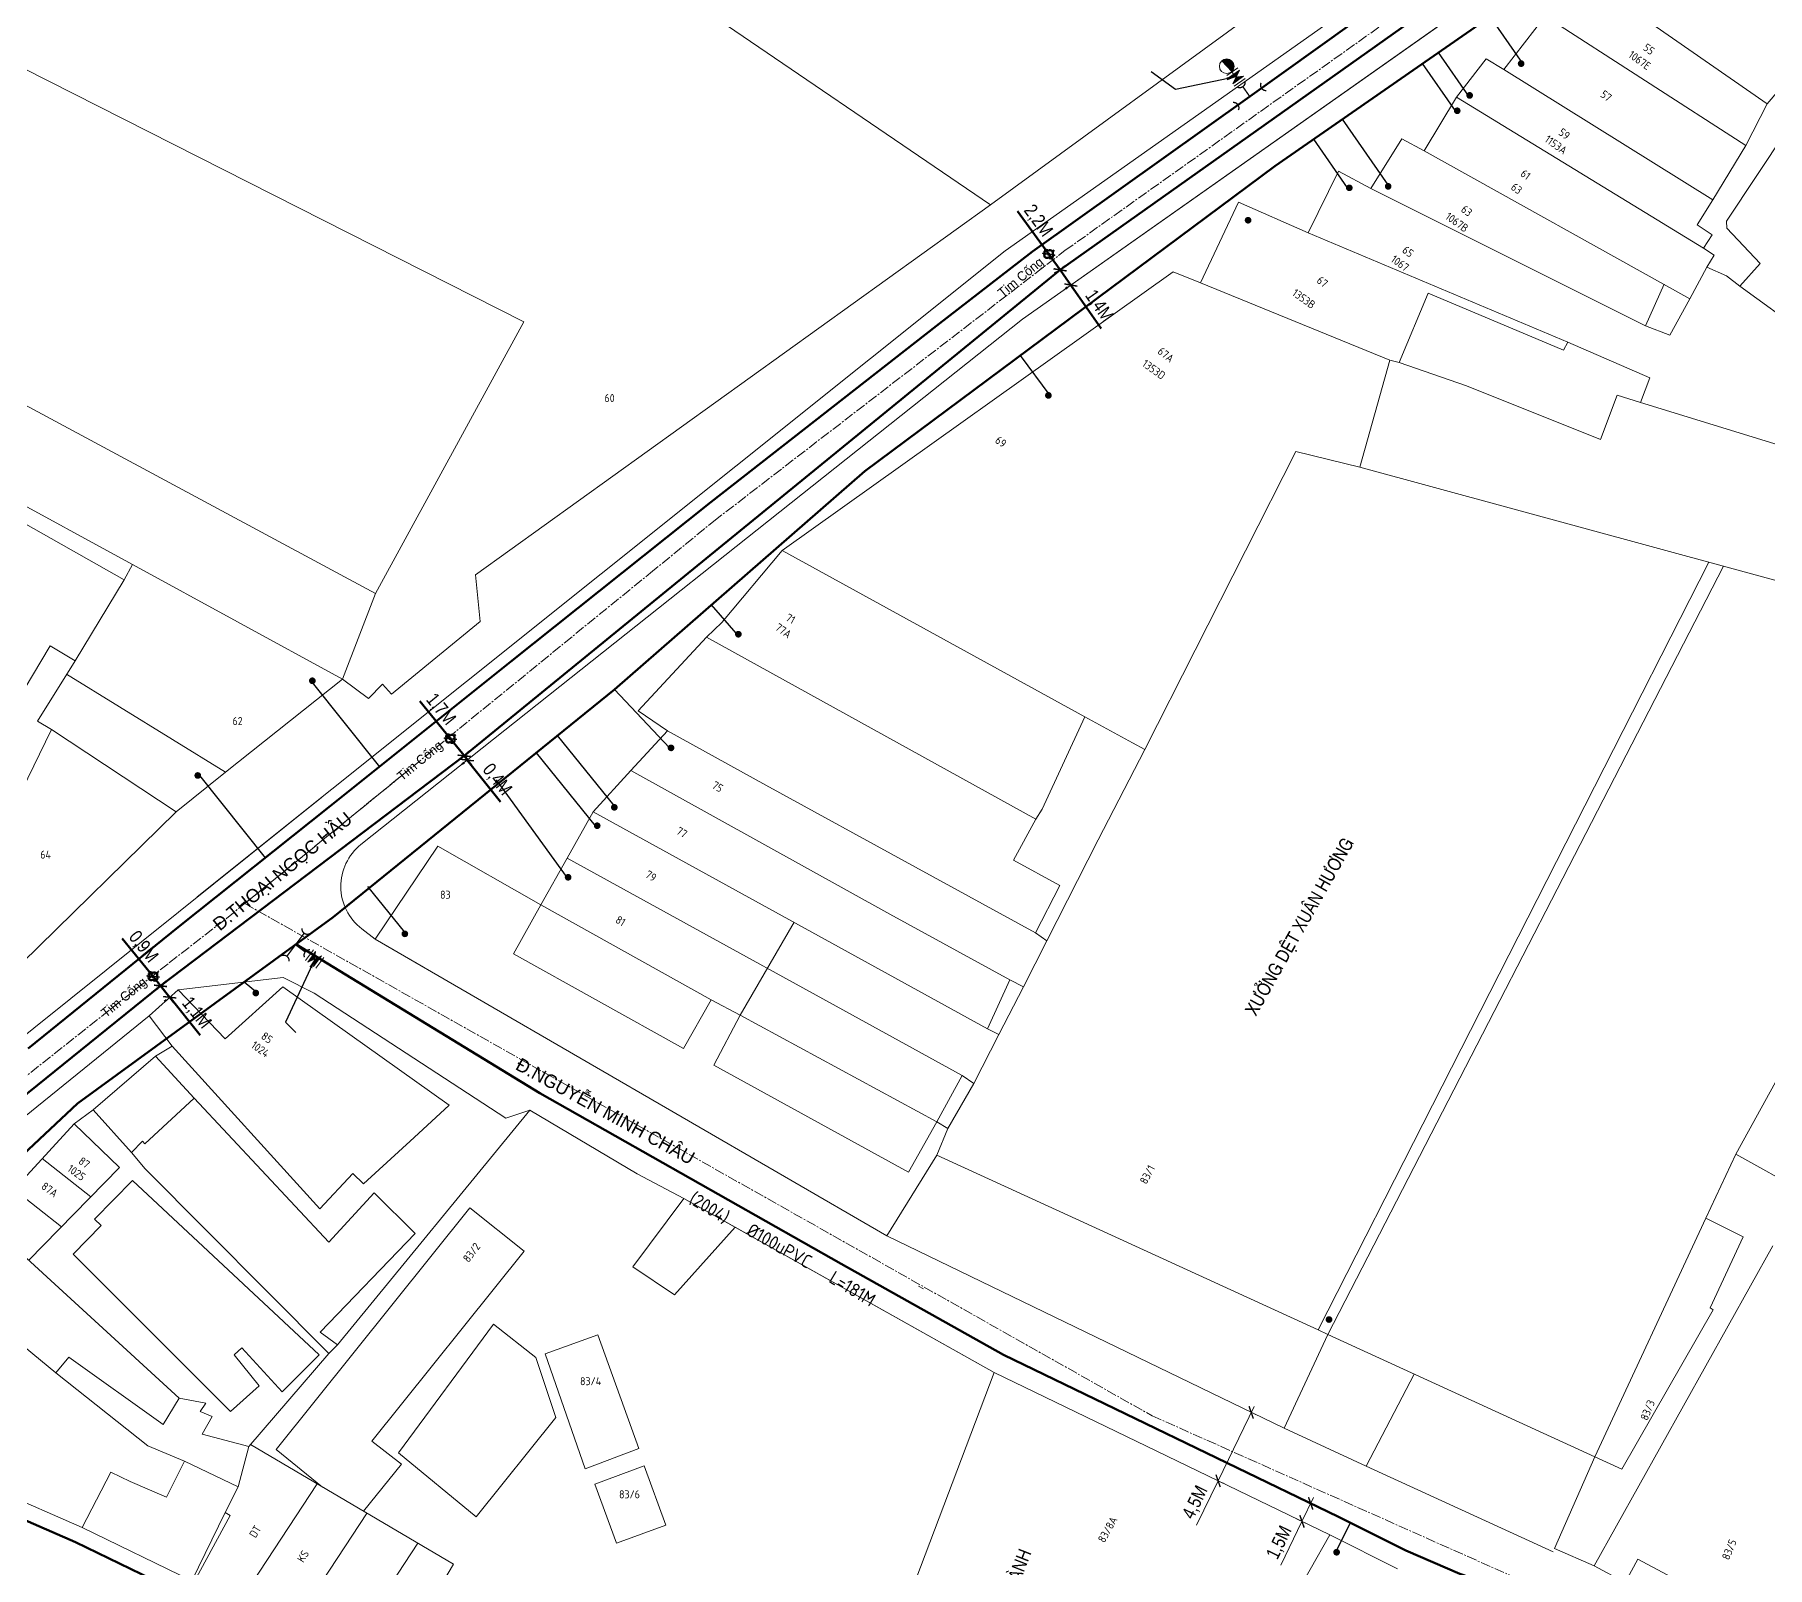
# Model space of a CAD drawing. Header units: inches. Extents: x 595615 to 1194060, y 1190840 to 2385448.
# Drawn here: x 596772.9 to 596902.8, y 1192486 to 1192600.9 of the extents above; entities that cross this region are included whole.
import ezdxf
from ezdxf.enums import TextEntityAlignment as Align

# ---------------------------------------------------------------- set-up
doc = ezdxf.new("R2010")
doc.units = ezdxf.units.IN
doc.header["$MEASUREMENT"] = 0
doc.linetypes.add('CENTER2', pattern=[1.125, 0.75, -0.125, 0.125, -0.125])
doc.layers.get('Defpoints').update_dxf_attribs({"color": 1})
for name, color, linetype, lineweight in [('Chitiet', 4, 'Continuous', 9), ('DN 100 uPVC', 4, 'Continuous', 50), ('DN 200 uPVC', 4, 'Continuous', 50), ('DN 25 PE', 40, 'Continuous', 30), ('DN 300 DI', 4, 'Continuous', 50), ('DUONG CACH LE', 112, 'Continuous', 5), ('NAM-CDAI', 220, 'Continuous', 25), ('Nen tim duong', 9, 'CENTER2', 0), ('Nen_HTHANH-TP', 9, 'Continuous', 0), ('Nen_SN-HTHANH-TP_new', 7, 'Continuous', 0), ('Nen_SN_HTHANH_old', 9, 'Continuous', 0), ('ONG CAP 3 (DADT)', 221, 'Continuous', 50), ('TEXT PIPE', 3, 'Continuous', 25), ('Text_DiaDanh', 9, 'Continuous', 0), ('Text_GiaoThong', 142, 'Continuous', 0), ('TLK 15', 220, 'Continuous', 20), ('Trucuuhoa', 1, 'Continuous', 15), ('VAN', 7, 'Continuous', 20)]:
    doc.layers.add(name, color=color, linetype=linetype, lineweight=lineweight)
doc.layers.add('ki hieu van', color=170, linetype='Continuous')
doc.styles.add('Dia Danh', font='VHELVCN_0.TTF', dxfattribs={"height": 1})
doc.styles.add('Giao Thong', font='VAPTIMN_0.TTF', dxfattribs={"height": 1})
doc.styles.add('Sonha_QTB', font='isocp.shx', dxfattribs={"height": 0.6, "bigfont": 'bigfont.shx'})
doc.styles.add('text', font='isocp2.shx')
doc.styles.add('VNI-HC', font='VHELVCN_0.TTF')
doc.dimstyles.new('DUONG KICH THUOC', dxfattribs={"dimtxt": 1, "dimasz": 0.7, "dimexe": 0.5, "dimexo": 0.3, "dimgap": 0.2, "dimtad": 1, "dimzin": 0, "dimdsep": 46, "dimtxsty": 'VNI-HC', "dimblk": 'ARCHTICK', "dimcen": 0.09, "dimdle": 0.5, "dimclrd": 256, "dimclre": 256, "dimclrt": 256, "dimadec": 0, "dimazin": 0, "dimtfac": 1, "dimtofl": 0, "dimtmove": 0, "dimatfit": 3, "dimfxl": 1, "dimtolj": 1, "dimtzin": 0, "dimlwd": -1, "dimlwe": -1, "dimarcsym": 0})

# ---------------------------------------------------------------- blocks, each defined once
blk = doc.blocks.new('VAN')
at = {"layer": 'VAN'}
h = blk.add_hatch(color=256, dxfattribs=at)
h.paths.add_polyline_path([(0.21, -0.5), (0.49, 0), (0.21, 0.5)])
h.paths.add_polyline_path([(0.77, 0.5), (0.49, 0), (0.77, -0.5)])
at = {"layer": 'VAN', "ltscale": 100}
for p, q in [((0, 0.5), (0, -0.5)), ((0.77, -0.5), (0.21, 0.5)), ((0.21, -0.5), (0.77, 0.5)), ((0.21, 0.5), (0.21, -0.5)), ((0.77, 0.5), (0.77, -0.5)), ((0.98, 0.5), (0.98, -0.5))]:
    blk.add_line(p, q, dxfattribs=at)
blk = doc.blocks.new('TE+VAN')
at = {"layer": 'Chitiet', "ltscale": 100, "const_width": 0.1}
for points in [[(-0.35, 1.28, 0.571257), (0.35, 1.28)], [(1.1, 0.35, 0.571257), (1.1, -0.35)], [(0.35, -1.28, 0.571257), (-0.35, -1.28)]]:
    blk.add_lwpolyline(points, format="xyb", dxfattribs=at)
for points in [[(0, -1.08), (0, 1.08)], [(0.9, 0), (0, 0)]]:
    blk.add_lwpolyline(points, dxfattribs=at)
at = {"layer": 'VAN'}
blk.add_blockref('VAN', (1.3, 0), dxfattribs=at)
blk = doc.blocks.new('_ArchTick')
at = {"color": 0, "linetype": 'ByBlock', "const_width": 0.15}
blk.add_lwpolyline([(-0.5, -0.5), (0.5, 0.5)], dxfattribs=at)
blk = doc.blocks.new('*D41')
at = {"layer": 'Defpoints', "color": 0}
for p in [(596864.07, 1192497.57), (596861.59, 1192492.44), (596861.59, 1192492.44)]:
    blk.add_point(p, dxfattribs=at)
at = {"layer": 'DUONG CACH LE'}
for p, q in [((596864.29, 1192498.02), (596861.59, 1192492.44)), ((596864.34, 1192497.44), (596864.52, 1192497.36)), ((596861.59, 1192492.44), (596859.98, 1192489.12)), ((596861.86, 1192492.31), (596862.04, 1192492.23))]:
    blk.add_line(p, q, dxfattribs=at)
at = {"layer": 'DUONG CACH LE', "xscale": 0.7, "yscale": 0.7, "zscale": 0.7}
for p, rotation in [((596864.07, 1192497.57), 64.1781954349359), ((596861.59, 1192492.44), 244.1781954349359)]:
    blk.add_blockref('_ArchTick', p, dxfattribs=dict(at, rotation=rotation))
at = {"layer": 'DUONG CACH LE', "insert": (596859.91, 1192490.81), "char_height": 1, "attachment_point": 5, "rotation": 64.1782, "style": 'VNI-HC'}
blk.add_mtext('\\A1;4,5M', dxfattribs=at)
blk = doc.blocks.new('*D42')
at = {"layer": 'Defpoints', "color": 0}
for p in [(596869.06, 1192490.49), (596867.88, 1192489.4), (596868.41, 1192489.14)]:
    blk.add_point(p, dxfattribs=at)
at = {"layer": 'DUONG CACH LE'}
for p, q in [((596868.75, 1192491.2), (596867.88, 1192489.4)), ((596868.79, 1192490.63), (596868.08, 1192490.97)), ((596867.88, 1192489.4), (596866.3, 1192486.13)), ((596868.14, 1192489.27), (596867.43, 1192489.62))]:
    blk.add_line(p, q, dxfattribs=at)
at = {"layer": 'DUONG CACH LE', "xscale": 0.7, "yscale": 0.7, "zscale": 0.7}
for p, rotation in [((596868.53, 1192490.75), 64.17819542575484), ((596867.88, 1192489.4), 244.1781954257548)]:
    blk.add_blockref('_ArchTick', p, dxfattribs=dict(at, rotation=rotation))
at = {"layer": 'DUONG CACH LE', "insert": (596866.22, 1192487.8), "char_height": 1, "attachment_point": 5, "rotation": 64.1782, "style": 'VNI-HC'}
blk.add_mtext('\\A1;1,5M', dxfattribs=at)
blk = doc.blocks.new('TLK 15')
at = {"layer": 'TLK 15', "linetype": 'Continuous', "const_width": 0.25}
blk.add_lwpolyline([(-0.125, 0, 1), (0.125, 0, 1)], format="xyb", close=True, dxfattribs=at)
blk = doc.blocks.new('Trucuuhoa100')
at = {"layer": 'Trucuuhoa', "linetype": 'Continuous'}
blk.add_hatch(color=256, dxfattribs=at).paths.add_polyline_path([(0.55, 0, 0.414373), (0, 0.55, 0.414055), (-0.55, 0)])
blk.add_line((-0.55, 0), (0.55, 0), dxfattribs=at)
at = {"layer": 'Trucuuhoa', "linetype": 'Continuous', "flags": 128}
blk.add_lwpolyline([(0.55, -0.02), (0.89, -0.02)], dxfattribs=at)
at = {"layer": 'Trucuuhoa', "linetype": 'Continuous'}
blk.add_circle((0, 0), 0.551, dxfattribs=at)
blk = doc.blocks.new('*D99')
at = {"layer": 'Defpoints', "color": 0}
for p in [(596782.3, 1192529.54), (596782.3, 1192529.54), (596782.99, 1192528.69)]:
    blk.add_point(p, dxfattribs=at)
at = {"layer": 'DN 200 uPVC'}
for p, q in [((596782.07, 1192529.36), (596781.91, 1192529.23)), ((596782.3, 1192529.54), (596783.3, 1192528.3)), ((596782.76, 1192528.5), (596782.6, 1192528.37)), ((596782.99, 1192528.69), (596785.27, 1192525.86))]:
    blk.add_line(p, q, dxfattribs=at)
at = {"layer": 'DN 200 uPVC', "xscale": 0.7, "yscale": 0.7, "zscale": 0.7}
for p, rotation in [((596782.3, 1192529.54), 128.8201288790814), ((596782.99, 1192528.69), 308.8201288790814)]:
    blk.add_blockref('_ArchTick', p, dxfattribs=dict(at, rotation=rotation))
at = {"layer": 'DN 200 uPVC', "insert": (596784.97, 1192527.5), "char_height": 1, "attachment_point": 5, "rotation": 308.8201, "style": 'VNI-HC'}
blk.add_mtext('\\A1;1,1M', dxfattribs=at)
blk = doc.blocks.new('*D100')
at = {"layer": 'Defpoints', "color": 0}
for p in [(596805.06, 1192546.79), (596805.06, 1192546.79), (596805.31, 1192546.47)]:
    blk.add_point(p, dxfattribs=at)
at = {"layer": 'DN 200 uPVC'}
for p, q in [((596804.82, 1192546.6), (596804.66, 1192546.48)), ((596805.07, 1192546.29), (596804.91, 1192546.16)), ((596805.06, 1192546.79), (596805.62, 1192546.08)), ((596805.3, 1192546.47), (596807.79, 1192543.33))]:
    blk.add_line(p, q, dxfattribs=at)
at = {"layer": 'DN 200 uPVC', "xscale": 0.7, "yscale": 0.7, "zscale": 0.7}
for p, rotation in [((596805.06, 1192546.79), 128.3378065660904), ((596805.3, 1192546.47), 308.3378065660904)]:
    blk.add_blockref('_ArchTick', p, dxfattribs=dict(at, rotation=rotation))
at = {"layer": 'DN 200 uPVC', "insert": (596807.5, 1192544.99), "char_height": 1, "attachment_point": 5, "rotation": 308.3378, "style": 'VNI-HC'}
blk.add_mtext('\\A1;0,4M', dxfattribs=at)
blk = doc.blocks.new('*D101')
at = {"layer": 'Defpoints', "color": 0}
for p in [(596849.74, 1192583.22), (596849.74, 1192583.22), (596850.55, 1192582.08)]:
    blk.add_point(p, dxfattribs=at)
at = {"layer": 'DN 200 uPVC'}
for p, q in [((596849.5, 1192583.05), (596849.33, 1192582.94)), ((596849.74, 1192583.22), (596850.83, 1192581.67)), ((596850.3, 1192581.91), (596850.14, 1192581.79)), ((596850.55, 1192582.08), (596852.83, 1192578.83))]:
    blk.add_line(p, q, dxfattribs=at)
at = {"layer": 'DN 200 uPVC', "xscale": 0.7, "yscale": 0.7, "zscale": 0.7}
for p, rotation in [((596849.74, 1192583.22), 125.057608487512), ((596850.55, 1192582.08), 305.057608487512)]:
    blk.add_blockref('_ArchTick', p, dxfattribs=dict(at, rotation=rotation))
at = {"layer": 'DN 200 uPVC', "insert": (596852.64, 1192580.49), "char_height": 1, "attachment_point": 5, "rotation": 305.0576, "style": 'VNI-HC'}
blk.add_mtext('\\A1;1,4M', dxfattribs=at)
blk = doc.blocks.new('*D111')
at = {"layer": 'Defpoints', "color": 0}
for p in [(596781.74, 1192530.25), (596781.74, 1192530.25), (596782.3, 1192529.55)]:
    blk.add_point(p, dxfattribs=at)
at = {"layer": 'DN 200 uPVC'}
for p, q in [((596781.74, 1192530.25), (596779.43, 1192533.1)), ((596782.62, 1192529.16), (596781.74, 1192530.25)), ((596781.97, 1192530.43), (596782.13, 1192530.56)), ((596782.53, 1192529.73), (596782.69, 1192529.86))]:
    blk.add_line(p, q, dxfattribs=at)
at = {"layer": 'DN 200 uPVC', "xscale": 0.7, "yscale": 0.7, "zscale": 0.7}
for p, rotation in [((596781.74, 1192530.25), 128.906711160184), ((596782.3, 1192529.55), 308.906711160184)]:
    blk.add_blockref('_ArchTick', p, dxfattribs=dict(at, rotation=rotation))
at = {"layer": 'DN 200 uPVC', "insert": (596780.98, 1192532.45), "char_height": 1, "attachment_point": 5, "rotation": 308.9067, "style": 'VNI-HC'}
blk.add_mtext('\\A1;0,9M', dxfattribs=at)
blk = doc.blocks.new('*D112')
at = {"layer": 'Defpoints', "color": 0}
for p in [(596804.03, 1192548.07), (596804.03, 1192548.07), (596805.07, 1192546.79)]:
    blk.add_point(p, dxfattribs=at)
at = {"layer": 'DN 200 uPVC'}
for p, q in [((596804.03, 1192548.07), (596801.73, 1192550.88)), ((596805.38, 1192546.41), (596804.03, 1192548.07)), ((596804.26, 1192548.26), (596804.42, 1192548.38)), ((596805.3, 1192546.98), (596805.45, 1192547.11))]:
    blk.add_line(p, q, dxfattribs=at)
at = {"layer": 'DN 200 uPVC', "xscale": 0.7, "yscale": 0.7, "zscale": 0.7}
for p, rotation in [((596804.03, 1192548.07), 129.1962219919056), ((596805.07, 1192546.79), 309.1962219919056)]:
    blk.add_blockref('_ArchTick', p, dxfattribs=dict(at, rotation=rotation))
at = {"layer": 'DN 200 uPVC', "insert": (596803.28, 1192550.25), "char_height": 1, "attachment_point": 5, "rotation": 309.1962, "style": 'VNI-HC'}
blk.add_mtext('\\A1;1,7M', dxfattribs=at)
blk = doc.blocks.new('*D113')
at = {"layer": 'Defpoints', "color": 0}
for p in [(596848.89, 1192584.39), (596849.74, 1192583.22), (596849.74, 1192583.22)]:
    blk.add_point(p, dxfattribs=at)
at = {"layer": 'DN 200 uPVC'}
for p, q in [((596848.89, 1192584.39), (596846.54, 1192587.62)), ((596849.74, 1192583.22), (596848.6, 1192584.79)), ((596849.14, 1192584.57), (596849.3, 1192584.69)), ((596849.98, 1192583.4), (596850.15, 1192583.52))]:
    blk.add_line(p, q, dxfattribs=at)
at = {"layer": 'DN 200 uPVC', "xscale": 0.7, "yscale": 0.7, "zscale": 0.7}
for p, rotation in [((596848.89, 1192584.39), 126.0888545623592), ((596849.74, 1192583.22), 306.0888545623592)]:
    blk.add_blockref('_ArchTick', p, dxfattribs=dict(at, rotation=rotation))
at = {"layer": 'DN 200 uPVC', "insert": (596848.06, 1192586.88), "char_height": 1, "attachment_point": 5, "rotation": 306.0889, "style": 'VNI-HC'}
blk.add_mtext('\\A1;2,2M', dxfattribs=at)

msp = doc.modelspace()

# ---------------------------------------------------------------- linework, layer by layer
at = {"layer": 'DN 100 uPVC'}
for points in [[(596792.453, 1192532.661), (596810.742, 1192521.511), (596833.338, 1192508.713), (596845.502, 1192501.896), (596870.621, 1192489.741), (596875.663, 1192487.21), (596879.724, 1192485.462), (596885.599, 1192483.423), (596889.609, 1192482.002), (596897.21, 1192478.503), (596932.364, 1192462.395), (596958.105, 1192452.151)], [(596753.456, 1192499.543), (596757.798, 1192495.747), (596775.926, 1192487.84), (596784.174, 1192483.85), (596799.687, 1192474.628), (596807.613, 1192477.128), (596832.933, 1192463.066)]]:
    msp.add_lwpolyline(points, dxfattribs=at)
at = {"layer": 'DN 200 uPVC'}
for points in [[(596848.623, 1192584.447, 0.9760223), (596848.876, 1192584.157, 1.0253003), (596849.181, 1192584.383, 0.5205671), (596849.181, 1192584.383, 0.3667309), (596849.181, 1192584.383, 0.8373702), (596848.868, 1192584.647, 1.1128473)], [(596803.758, 1192548.125, 0.9760223), (596804.011, 1192547.835, 1.0253003), (596804.316, 1192548.061, 0.5205671), (596804.316, 1192548.061, 0.3667309), (596804.316, 1192548.061, 0.8373702), (596804.003, 1192548.325, 1.1128473)], [(596781.466, 1192530.302, 0.9760223), (596781.719, 1192530.011, 1.0253003), (596782.024, 1192530.238, 0.5205671), (596782.024, 1192530.238, 0.3667309), (596782.024, 1192530.238, 0.8373702), (596781.711, 1192530.501, 1.1128473)]]:
    msp.add_lwpolyline(points, format="xyb", close=True, dxfattribs=at)
at = {"layer": 'DN 25 PE'}
for p, q in [((596884.434, 1192598.678), (596881.98, 1192602.207)), ((596880.45, 1192596.173), (596878.12, 1192599.524)), ((596879.391, 1192595.145), (596876.925, 1192598.692)), ((596874.34, 1192589.603), (596870.922, 1192594.518)), ((596871.302, 1192589.368), (596868.764, 1192593.018)), ((596848.992, 1192573.808), (596846.766, 1192576.801)), ((596825.625, 1192555.78), (596823.603, 1192558.099)), ((596793.56, 1192552.418), (596798.718, 1192545.972)), ((596820.45, 1192547.386), (596816.337, 1192551.762)), ((596816.323, 1192543.054), (596812.07, 1192548.31)), ((596814.914, 1192541.548), (596810.482, 1192547.026)), ((596785.221, 1192545.316), (596790.142, 1192539.132)), ((596812.86, 1192537.561), (596807.495, 1192544.987)), ((596800.618, 1192533.57), (596797.839, 1192537.004)), ((596789.57, 1192529.009), (596788.563, 1192529.824)), ((596870.474, 1192487.212), (596871.517, 1192489.291))]:
    msp.add_line(p, q, dxfattribs=at)
at = {"layer": 'DN 300 DI'}
msp.add_lwpolyline([(596769.022, 1192518.844), (596782.3, 1192529.544), (596805.057, 1192546.785), (596805.057, 1192546.785), (596805.057, 1192546.785), (596849.742, 1192583.225), (596849.742, 1192583.225), (596849.742, 1192583.225), (596849.742, 1192583.225), (596849.742, 1192583.225), (596902.867, 1192620.869), (596902.867, 1192620.869), (596902.867, 1192620.869), (596902.867, 1192620.869), (596902.867, 1192620.869), (596933.73, 1192643.01), (596933.73, 1192643.01), (596933.73, 1192643.01), (596950.519, 1192654.589), (596950.519, 1192654.589), (597012.519, 1192699.85)], dxfattribs=at)
at = {"layer": 'Nen tim duong'}
for p, q in [((596850.11, 1192584.67), (596889.507, 1192612.691)), ((596823.796, 1192564.388), (596850.11, 1192584.67)), ((596819.029, 1192560.503), (596823.796, 1192564.388)), ((596787.28, 1192534.629), (596819.029, 1192560.503)), ((596788.619, 1192535.72), (596800.591, 1192545.47)), ((596782.963, 1192531.285), (596787.28, 1192534.629)), ((596782.963, 1192531.285), (596787.28, 1192534.629)), ((596788.619, 1192535.72), (596856.638, 1192497.319)), ((596762.876, 1192515.369), (596782.963, 1192531.285)), ((596856.638, 1192497.319), (596928.236, 1192465.413))]:
    msp.add_line(p, q, dxfattribs=at)
at = {"layer": 'Nen_HTHANH-TP', "linetype": 'Continuous'}
for p, q in [((596844.537, 1192588.105), (596756.179, 1192648.184)), ((596903.537, 1192625.543), (596845.62, 1192584.646)), ((596903.537, 1192625.543), (596845.62, 1192584.646)), ((596895.581, 1192613.839), (596846.914, 1192579.517)), ((596868.003, 1192605.214), (596844.537, 1192588.105)), ((596888.623, 1192605.481), (596902.761, 1192595.662)), ((596760.504, 1192604.167), (596809.534, 1192579.317)), ((596886.106, 1192602.239), (596883.019, 1192598.246)), ((596886.106, 1192602.239), (596901.154, 1192592.541)), ((596881.698, 1192599.045), (596879.451, 1192596.173)), ((596883.019, 1192598.246), (596881.698, 1192599.045)), ((596898.677, 1192588.469), (596883.019, 1192598.246)), ((596905.528, 1192598.934), (596902.761, 1192595.662)), ((596879.451, 1192596.173), (596877.034, 1192592.141)), ((596897.97, 1192584.848), (596879.451, 1192596.173)), ((596901.154, 1192592.541), (596902.761, 1192595.662)), ((596875.363, 1192593.04), (596873.046, 1192589.318)), ((596877.034, 1192592.141), (596875.363, 1192593.04)), ((596904.213, 1192593.643), (596899.698, 1192586.86)), ((596877.034, 1192592.141), (596896.953, 1192581.057)), ((596898.677, 1192588.469), (596901.154, 1192592.541)), ((596870.615, 1192590.616), (596868.339, 1192585.984)), ((596873.046, 1192589.318), (596870.615, 1192590.616)), ((596893.634, 1192579.035), (596873.046, 1192589.318)), ((596805.909, 1192560.354), (596844.537, 1192588.105)), ((596863.127, 1192588.3), (596860.262, 1192582.238)), ((596863.127, 1192588.3), (596868.339, 1192585.984)), ((596897.518, 1192586.598), (596898.677, 1192588.469)), ((596898.639, 1192585.839), (596897.518, 1192586.598)), ((596899.698, 1192586.86), (596899.729, 1192586.34)), ((596868.339, 1192585.984), (596887.805, 1192577.79)), ((596897.97, 1192584.848), (596898.639, 1192585.839)), ((596899.729, 1192586.34), (596902.221, 1192583.702)), ((596798.421, 1192558.948), (596750.05, 1192584.969)), ((596845.62, 1192584.646), (596785.059, 1192536.207)), ((596898.79, 1192584.329), (596897.97, 1192584.848)), ((596898.221, 1192583.428), (596898.79, 1192584.329)), ((596828.898, 1192562.173), (596858.231, 1192583.066)), ((596860.262, 1192582.238), (596858.231, 1192583.066)), ((596898.221, 1192583.428), (596896.953, 1192581.057)), ((596899.701, 1192582.76), (596898.221, 1192583.428)), ((596900.702, 1192581.99), (596899.701, 1192582.76)), ((596902.221, 1192583.702), (596900.702, 1192581.99)), ((596874.476, 1192576.439), (596860.262, 1192582.238)), ((596875.157, 1192576.28), (596877.342, 1192581.472)), ((596877.342, 1192581.472), (596887.486, 1192577.2)), ((596895.032, 1192582.136), (596893.634, 1192579.035)), ((596900.702, 1192581.99), (596906.956, 1192577.445)), ((596896.953, 1192581.057), (596895.465, 1192578.316)), ((596797.328, 1192540.136), (596846.914, 1192579.517)), ((596809.534, 1192579.317), (596798.421, 1192558.948)), ((596895.465, 1192578.316), (596893.634, 1192579.035)), ((596887.805, 1192577.79), (596887.486, 1192577.2)), ((596887.805, 1192577.79), (596893.958, 1192575.135)), ((596874.476, 1192576.439), (596872.213, 1192568.437)), ((596875.157, 1192576.28), (596874.476, 1192576.439)), ((596880.208, 1192574.534), (596875.157, 1192576.28)), ((596754.407, 1192575.182), (596780.199, 1192561.133)), ((596893.958, 1192575.135), (596893.249, 1192573.264)), ((596890.261, 1192570.492), (596880.208, 1192574.534)), ((596891.509, 1192573.823), (596890.261, 1192570.492)), ((596893.249, 1192573.264), (596891.509, 1192573.823)), ((596893.249, 1192573.264), (596910.753, 1192567.889)), ((596856.09, 1192547.274), (596867.422, 1192569.594)), ((596867.422, 1192569.594), (596872.213, 1192568.437)), ((596872.213, 1192568.437), (596908.741, 1192558.467)), ((596779.58, 1192559.983), (596768.495, 1192566.254)), ((596824.392, 1192556.779), (596828.898, 1192562.173)), ((596828.898, 1192562.173), (596851.588, 1192549.701)), ((596780.199, 1192561.133), (596779.58, 1192559.983)), ((596780.199, 1192561.133), (596795.946, 1192552.536)), ((596869.085, 1192503.755), (596898.379, 1192561.299)), ((596869.805, 1192503.405), (596899.469, 1192560.999)), ((596779.58, 1192559.983), (596775.895, 1192553.92)), ((596806.262, 1192556.864), (596805.909, 1192560.354)), ((596798.421, 1192558.948), (596795.946, 1192552.536)), ((596799.607, 1192551.409), (596806.262, 1192556.864)), ((596824.392, 1192556.779), (596823.243, 1192555.678)), ((596818.108, 1192550.154), (596823.243, 1192555.678)), ((596823.243, 1192555.678), (596847.924, 1192542.048)), ((596768.691, 1192546.114), (596774.034, 1192555.028)), ((596775.895, 1192553.92), (596774.034, 1192555.028)), ((596775.895, 1192553.92), (596773.068, 1192549.397)), ((596775.245, 1192552.909), (596787.181, 1192545.559)), ((596795.946, 1192552.536), (596787.181, 1192545.559)), ((596797.897, 1192551.077), (596795.946, 1192552.536)), ((596798.946, 1192552.168), (596797.897, 1192551.077)), ((596799.607, 1192551.409), (596798.946, 1192552.168)), ((596820.319, 1192548.666), (596818.108, 1192550.154)), ((596773.068, 1192549.397), (596774.139, 1192548.758)), ((596848.394, 1192542.798), (596851.588, 1192549.701)), ((596851.588, 1192549.701), (596855.18, 1192547.754)), ((596774.139, 1192548.758), (596766.951, 1192534.063)), ((596774.139, 1192548.758), (596783.484, 1192542.596)), ((596817.561, 1192545.693), (596820.319, 1192548.666)), ((596820.319, 1192548.666), (596827.682, 1192544.592)), ((596855.18, 1192547.754), (596856.09, 1192547.274)), ((596856.09, 1192547.274), (596852.605, 1192540.482)), ((596783.484, 1192542.596), (596787.181, 1192545.559)), ((596814.744, 1192542.601), (596817.561, 1192545.693)), ((596836.98, 1192534.919), (596817.561, 1192545.693)), ((596761.364, 1192517.258), (596794.373, 1192543.655)), ((596827.682, 1192544.592), (596838.907, 1192538.441)), ((596771.903, 1192531.237), (596783.484, 1192542.596)), ((596812.777, 1192539.109), (596814.744, 1192542.601)), ((596844.297, 1192526.335), (596814.744, 1192542.601)), ((596847.924, 1192542.048), (596848.394, 1192542.798)), ((596846.257, 1192538.967), (596847.924, 1192542.048)), ((596798.391, 1192533.058), (596803.086, 1192540.012)), ((596798.391, 1192533.058), (596803.086, 1192540.012)), ((596803.086, 1192540.012), (596810.819, 1192535.618)), ((596852.605, 1192540.482), (596848.742, 1192532.919)), ((596810.819, 1192535.618), (596812.777, 1192539.109)), ((596812.777, 1192539.109), (596842.41, 1192522.823)), ((596847.901, 1192533.518), (596838.907, 1192538.441)), ((596846.257, 1192538.967), (596849.718, 1192537.069)), ((596849.718, 1192537.069), (596847.901, 1192533.518)), ((596808.752, 1192531.936), (596810.819, 1192535.618)), ((596823.595, 1192528.508), (596810.819, 1192535.618)), ((596845.984, 1192529.996), (596836.98, 1192534.919)), ((596798.391, 1192533.058), (596797.386, 1192533.826)), ((596825.766, 1192527.34), (596829.81, 1192534.313)), ((596848.742, 1192532.919), (596847.901, 1192533.518)), ((596836.749, 1192510.819), (596798.391, 1192533.058)), ((596798.391, 1192533.058), (596798.391, 1192533.058)), ((596798.391, 1192533.058), (596802.013, 1192530.951)), ((596836.749, 1192510.819), (596798.391, 1192533.058)), ((596821.518, 1192524.847), (596808.752, 1192531.936)), ((596848.742, 1192532.919), (596846.994, 1192529.477)), ((596791.504, 1192530.162), (596783.625, 1192529.256)), ((596791.504, 1192530.162), (596783.625, 1192529.256)), ((596791.504, 1192530.162), (596783.625, 1192529.256)), ((596791.464, 1192529.482), (596787.147, 1192525.579)), ((596803.932, 1192520.612), (596791.464, 1192529.482)), ((596793.825, 1192528.994), (596791.504, 1192530.162)), ((596793.825, 1192528.994), (596791.504, 1192530.162)), ((596845.984, 1192529.996), (596844.297, 1192526.335)), ((596846.994, 1192529.477), (596845.147, 1192525.896)), ((596846.994, 1192529.477), (596845.984, 1192529.996)), ((596783.625, 1192529.256), (596781.446, 1192527.304)), ((596781.446, 1192527.304), (596783.625, 1192529.256)), ((596783.625, 1192529.256), (596781.446, 1192527.304)), ((596787.147, 1192525.579), (596783.625, 1192529.256)), ((596808.202, 1192519.616), (596793.825, 1192528.994)), ((596808.202, 1192519.616), (596793.825, 1192528.994)), ((596823.595, 1192528.508), (596821.518, 1192524.847)), ((596825.766, 1192527.34), (596823.595, 1192528.508)), ((596781.446, 1192527.304), (596764.277, 1192513.39)), ((596764.277, 1192513.39), (596781.446, 1192527.304)), ((596781.446, 1192527.304), (596783.178, 1192525.036)), ((596823.789, 1192523.608), (596825.766, 1192527.34)), ((596840.503, 1192519.352), (596825.766, 1192527.34)), ((596845.147, 1192525.896), (596843.27, 1192522.234)), ((596845.147, 1192525.896), (596844.297, 1192526.335)), ((596781.929, 1192524.265), (596777.252, 1192520.251)), ((596781.929, 1192524.265), (596783.178, 1192525.036)), ((596781.929, 1192524.265), (596784.811, 1192521.137)), ((596783.178, 1192525.036), (596794.238, 1192512.835)), ((596900.405, 1192516.93), (596904.878, 1192525.054)), ((596838.366, 1192515.59), (596823.789, 1192523.608)), ((596842.41, 1192522.823), (596840.503, 1192519.352)), ((596842.41, 1192522.823), (596843.27, 1192522.234)), ((596843.27, 1192522.234), (596841.323, 1192518.843)), ((596777.252, 1192520.251), (596775.823, 1192519.21)), ((596777.252, 1192520.251), (596780.114, 1192517.063)), ((596784.811, 1192521.137), (596781.114, 1192517.694)), ((596794.93, 1192510.335), (596784.811, 1192521.137)), ((596809.982, 1192520.217), (596795.566, 1192502.626)), ((596803.932, 1192520.612), (596801.313, 1192518.17)), ((596809.982, 1192520.217), (596808.202, 1192519.616)), ((596809.982, 1192520.217), (596808.202, 1192519.616)), ((596818.026, 1192515.444), (596809.982, 1192520.217)), ((596818.026, 1192515.444), (596809.982, 1192520.217)), ((596769.168, 1192511.934), (596775.823, 1192519.21)), ((596775.823, 1192519.21), (596779.215, 1192515.932)), ((596840.503, 1192519.352), (596838.366, 1192515.59)), ((596841.323, 1192518.843), (596840.503, 1192519.352)), ((596780.114, 1192517.063), (596780.944, 1192517.894)), ((596780.944, 1192517.894), (596781.114, 1192517.694)), ((596801.313, 1192518.17), (596797.526, 1192514.697)), ((596841.323, 1192518.843), (596840.515, 1192516.862)), ((596781.155, 1192515.824), (596780.114, 1192517.063)), ((596840.515, 1192516.862), (596836.749, 1192510.819)), ((596840.515, 1192516.862), (596869.085, 1192503.755)), ((596898.148, 1192512.128), (596900.405, 1192516.93)), ((596900.405, 1192516.93), (596905.537, 1192514.074)), ((596779.215, 1192515.932), (596772.411, 1192508.967)), ((596794.927, 1192501.985), (596781.155, 1192515.824)), ((596794.238, 1192512.835), (596796.716, 1192515.467)), ((596797.526, 1192514.697), (596796.716, 1192515.467)), ((596821.537, 1192513.607), (596818.026, 1192515.444)), ((596821.537, 1192513.607), (596818.026, 1192515.444)), ((596780.196, 1192514.943), (596777.358, 1192512.051)), ((596780.196, 1192514.943), (596794.187, 1192501.884)), ((596798.327, 1192514.018), (596794.93, 1192510.335)), ((596798.327, 1192514.018), (596801.399, 1192510.99)), ((596790.962, 1192494.782), (596805.498, 1192512.904)), ((596805.498, 1192512.904), (596809.56, 1192509.647)), ((596821.537, 1192513.607), (596817.711, 1192508.493)), ((596844.808, 1192500.565), (596821.537, 1192513.607)), ((596825.389, 1192511.45), (596821.537, 1192513.607)), ((596769.168, 1192511.934), (596783.699, 1192498.636)), ((596777.839, 1192511.581), (596775.741, 1192509.44)), ((596777.839, 1192511.581), (596777.358, 1192512.051)), ((596820.823, 1192506.376), (596825.389, 1192511.45)), ((596844.808, 1192500.565), (596825.389, 1192511.45)), ((596889.823, 1192494.232), (596898.148, 1192512.128)), ((596900.96, 1192510.731), (596898.148, 1192512.128)), ((596801.399, 1192510.99), (596794.265, 1192503.595)), ((596836.749, 1192510.819), (596866.531, 1192496.383)), ((596836.749, 1192510.819), (596866.531, 1192496.383)), ((596903.18, 1192510.062), (596889.789, 1192486.062)), ((596898.474, 1192505.409), (596900.96, 1192510.731)), ((596787.55, 1192497.639), (596775.741, 1192509.44)), ((596809.56, 1192509.647), (596798.142, 1192495.418)), ((596817.711, 1192508.493), (596820.823, 1192506.376)), ((596839.127, 1192507.04), (596839.493, 1192506.841)), ((596891.864, 1192493.303), (596898.714, 1192505.269)), ((596898.714, 1192505.269), (596898.474, 1192505.409)), ((596770.865, 1192503.506), (596774.448, 1192500.529)), ((596795.566, 1192502.626), (596794.265, 1192503.595)), ((596800.143, 1192494.529), (596807.265, 1192504.175)), ((596807.265, 1192504.175), (596810.427, 1192501.698)), ((596815.085, 1192503.381), (596811.137, 1192501.958)), ((596818.162, 1192494.854), (596815.085, 1192503.381)), ((596869.805, 1192503.405), (596866.531, 1192496.383)), ((596869.085, 1192503.755), (596869.805, 1192503.405)), ((596869.805, 1192503.405), (596889.823, 1192494.232)), ((596788.396, 1192502.42), (596787.827, 1192501.889)), ((596791.419, 1192499.102), (596788.396, 1192502.42)), ((596794.927, 1192501.985), (596795.566, 1192502.626)), ((596775.417, 1192501.719), (596774.448, 1192500.529)), ((596782.491, 1192496.655), (596775.417, 1192501.719)), ((596787.827, 1192501.889), (596789.688, 1192499.571)), ((596794.927, 1192501.985), (596788.912, 1192495.01)), ((596791.419, 1192499.102), (596794.187, 1192501.884)), ((596810.427, 1192501.698), (596811.94, 1192497.189)), ((596811.137, 1192501.958), (596814.144, 1192493.351)), ((596774.448, 1192500.529), (596781.352, 1192495.064)), ((596789.688, 1192499.571), (596787.55, 1192497.639)), ((596831.406, 1192465.274), (596844.808, 1192500.565)), ((596869.958, 1192488.396), (596844.808, 1192500.565)), ((596869.958, 1192488.396), (596844.808, 1192500.565)), ((596872.693, 1192493.548), (596876.298, 1192500.431)), ((596782.491, 1192496.655), (596783.699, 1192498.636)), ((596785.7, 1192498.258), (596783.699, 1192498.636)), ((596785.27, 1192497.637), (596785.7, 1192498.258)), ((596786.17, 1192497.258), (596785.27, 1192497.637)), ((596785.431, 1192495.937), (596786.17, 1192497.258)), ((596811.94, 1192497.189), (596805.966, 1192489.744)), ((596758.441, 1192496.776), (596776.427, 1192488.93)), ((596788.912, 1192495.01), (596785.431, 1192495.937)), ((596866.531, 1192496.383), (596872.693, 1192493.548)), ((596866.531, 1192496.383), (596872.693, 1192493.548)), ((596784.093, 1192493.906), (596781.352, 1192495.064)), ((596788.115, 1192492), (596788.912, 1192495.01)), ((596804.276, 1192486.192), (596789.035, 1192495.153)), ((596794.436, 1192491.977), (596790.962, 1192494.782)), ((596798.142, 1192495.418), (596800.373, 1192493.689)), ((596805.966, 1192489.744), (596800.143, 1192494.529)), ((596814.144, 1192493.351), (596818.162, 1192494.854)), ((596886.818, 1192487.359), (596889.823, 1192494.232)), ((596889.823, 1192494.232), (596891.864, 1192493.303)), ((596778.564, 1192493.092), (596776.427, 1192488.93)), ((596778.564, 1192493.092), (596780.014, 1192492.393)), ((596782.755, 1192491.225), (596784.093, 1192493.906)), ((596788.115, 1192492), (596784.093, 1192493.906)), ((596800.373, 1192493.689), (596797.518, 1192490.166)), ((596814.854, 1192492.201), (596818.553, 1192493.574)), ((596818.553, 1192493.574), (596820.177, 1192489.115)), ((596872.693, 1192493.548), (596886.719, 1192487.129)), ((596872.693, 1192493.548), (596886.719, 1192487.129)), ((596782.755, 1192491.225), (596780.014, 1192492.393)), ((596787.156, 1192490.059), (596788.115, 1192492)), ((596787.978, 1192482.983), (596794.037, 1192492.212)), ((596816.478, 1192487.772), (596814.854, 1192492.201)), ((596784.66, 1192484.947), (596787.156, 1192490.059)), ((596787.526, 1192489.839), (596784.83, 1192484.867)), ((596787.526, 1192489.839), (596787.156, 1192490.059)), ((596791.689, 1192480.762), (596797.785, 1192490.049)), ((596820.177, 1192489.115), (596816.478, 1192487.772)), ((596784.66, 1192484.947), (596776.427, 1192488.93)), ((596795.493, 1192478.485), (596801.59, 1192487.772)), ((596869.958, 1192488.396), (596863.197, 1192476.51)), ((596869.958, 1192488.396), (596875.03, 1192485.85)), ((596875.03, 1192485.85), (596869.958, 1192488.396)), ((596886.818, 1192487.359), (596889.789, 1192486.062)), ((596886.818, 1192487.359), (596889.789, 1192486.062)), ((596892.11, 1192484.813), (596893.069, 1192486.564)), ((596893.069, 1192486.564), (596905.855, 1192479.755)), ((596804.276, 1192486.192), (596798.547, 1192476.658)), ((596889.789, 1192486.062), (596892.11, 1192484.813)), ((596889.789, 1192486.062), (596892.11, 1192484.813))]:
    msp.add_line(p, q, dxfattribs=at)
msp.add_lwpolyline([(596897.257, 1192613.198), (596896.974, 1192613.598, 0.4142136), (596895.581, 1192613.839), (596846.914, 1192579.517)], format="xyb", dxfattribs=at)
for points in [[(596773.435, 1192516.599), (596777.068, 1192513.734)], [(596771.321, 1192514.287), (596774.87, 1192511.485)]]:
    msp.add_lwpolyline(points, dxfattribs=at)
msp.add_arc((596799.816, 1192537.004), 4, 128.45637, 232.60321, dxfattribs=at)
at = {"layer": 'ONG CAP 3 (DADT)'}
for points in [[(596701.615, 1192451.078), (596704.546, 1192450.812), (596705.787, 1192452.672), (596718.166, 1192465.762), (596724.781, 1192472.149), (596735.766, 1192482.012), (596751.45, 1192497.665), (596761.731, 1192507.289), (596776.075, 1192520.719), (596795.232, 1192534.687), (596816.337, 1192551.762), (596835.116, 1192568.139), (596865.837, 1192590.983), (596893.028, 1192609.89), (596907.465, 1192620.071), (596929.902, 1192635.746), (596944.814, 1192647.181), (596960.88, 1192659.85), (596975.802, 1192671.189), (597003.46, 1192691.243), (597038.995, 1192715.928)], [(596976.254, 1192677.221), (596959.722, 1192665.026), (596947.721, 1192656.505), (596937.728, 1192649.474), (596922.438, 1192638.049), (596908.407, 1192627.792), (596893.562, 1192617.088), (596879.257, 1192607.189), (596863.961, 1192596.214), (596847.679, 1192584.604), (596840.48, 1192579.02), (596823.563, 1192565.798), (596808.546, 1192553.837), (596795.051, 1192543.039), (596783.622, 1192533.944), (596772.378, 1192524.852)]]:
    msp.add_lwpolyline(points, dxfattribs=at)

# ---------------------------------------------------------------- block references
at = {"layer": 'Chitiet'}
for p, rotation in [((596863.961, 1192596.214), 124.9303221609591), ((596792.422, 1192532.627), 323.2571694574656)]:
    msp.add_blockref('TE+VAN', p, dxfattribs=dict(at, rotation=rotation))
at = {"layer": 'DN 200 uPVC', "xscale": 0.48, "yscale": 0.48, "zscale": 0.48, "rotation": 359.9999999934133}
for p in [(596848.893, 1192584.391), (596804.028, 1192548.069), (596781.736, 1192530.246)]:
    msp.add_blockref('TLK 15', p, dxfattribs=at)
at = {"layer": 'DN 200 uPVC', "xscale": 0.4799999999813735, "yscale": 0.4799999999813735, "zscale": 0.48}
for p in [(596848.893, 1192584.391), (596804.028, 1192548.069), (596781.736, 1192530.246)]:
    msp.add_blockref('TLK 15', p, dxfattribs=at)
at = {"layer": 'TLK 15', "rotation": 359.9999999934133}
for p in [(596884.309, 1192598.678), (596880.45, 1192596.298), (596879.516, 1192595.145), (596871.427, 1192589.368), (596874.34, 1192589.478), (596863.838, 1192586.94), (596848.867, 1192573.808), (596825.625, 1192555.905), (596793.685, 1192552.418), (596820.575, 1192547.386), (596785.096, 1192545.316), (596816.323, 1192542.929), (596815.039, 1192541.548), (596812.86, 1192537.686), (596800.618, 1192533.445), (596789.445, 1192529.009), (596869.906, 1192504.532), (596870.474, 1192487.087)]:
    msp.add_blockref('TLK 15', p, dxfattribs=at)
at = {"layer": 'TLK 15'}
for p in [(596884.309, 1192598.678), (596880.45, 1192596.298), (596879.516, 1192595.145), (596871.427, 1192589.368), (596874.34, 1192589.478), (596863.838, 1192586.94), (596848.867, 1192573.808), (596825.625, 1192555.905), (596793.685, 1192552.418), (596820.575, 1192547.386), (596785.096, 1192545.316), (596816.323, 1192542.929), (596815.039, 1192541.548), (596812.86, 1192537.686), (596800.618, 1192533.445), (596789.445, 1192529.009), (596869.906, 1192504.532), (596870.474, 1192487.087)]:
    msp.add_blockref('TLK 15', p, dxfattribs=at)
at = {"layer": 'Trucuuhoa', "rotation": 312.3162103544476}
msp.add_blockref('Trucuuhoa100', (596862.238, 1192598.486), dxfattribs=at)

# ---------------------------------------------------------------- texts
at = {"layer": 'NAM-CDAI', "style": 'text'}
for s, p in [('(2004)', (596821.833, 1192513.319)), ('L=181M', (596832.332, 1192507.381))]:
    msp.add_text(s, height=1, rotation=328.76312, dxfattribs=at).set_placement(p)
at = {"layer": 'Nen_SN-HTHANH-TP_new', "style": 'Sonha_QTB'}
for s, rotation, p in [('55', 323.22491, (596893.89, 1192599.763)), ('57', 323.22491, (596890.685, 1192596.26)), ('59', 323.22491, (596887.549, 1192593.41)), ('61', 323.22491, (596884.642, 1192590.354)), ('63', 323.22491, (596880.227, 1192587.645)), ('65', 323.22491, (596875.829, 1192584.588)), ('67', 323.22491, (596869.406, 1192582.321)), ('67A', 322.21689, (596857.673, 1192576.853)), ('60', 0.04623, (596815.967, 1192573.606)), ('69', 324.55253, (596845.306, 1192570.329)), ('71', 330.95164, (596829.535, 1192557.068)), ('62', 0.04623, (596788.079, 1192549.394)), ('75', 328.65828, (596824.069, 1192544.477)), ('77', 328.65828, (596821.387, 1192541.048)), ('64', 0.04623, (596773.684, 1192539.385)), ('79', 328.65828, (596819.073, 1192537.782)), ('83', 0.04623, (596803.652, 1192536.38)), ('81', 328.65828, (596816.793, 1192534.414)), ('85', 324.51581, (596790.283, 1192525.655)), ('87', 324.51581, (596776.584, 1192516.292)), ('83/1', 62.48452, (596856.283, 1192515.402)), ('87A', 324.51581, (596773.987, 1192514.264)), ('83/2', 52.98947, (596805.621, 1192509.557)), ('83/4', 0.04623, (596814.543, 1192499.91)), ('83/3', 67.70735, (596893.79, 1192497.743)), ('83/6', 0.04623, (596817.46, 1192491.43)), ('DT', 58.35992, (596789.4, 1192488.645)), ('83/8A', 60.78307, (596853.305, 1192488.788)), ('83/5', 67.70735, (596899.91, 1192487.297)), ('KS', 58.35992, (596792.988, 1192486.791))]:
    msp.add_text(s, height=0.6, rotation=rotation, dxfattribs=at).set_placement(p, align=Align.MIDDLE)
at = {"layer": 'Nen_SN_HTHANH_old', "style": 'Sonha_QTB'}
for s, p in [('1067E', (596893.191, 1192598.93)), ('1153A', (596886.92, 1192592.598)), ('63', (596883.968, 1192589.314)), ('1067B', (596879.499, 1192586.781)), ('1067', (596875.229, 1192583.716)), ('1353B', (596868.025, 1192581.05)), ('1353D', (596856.774, 1192575.75)), ('77A', (596828.997, 1192556.165)), ('1024', (596789.785, 1192524.8)), ('1025', (596776, 1192515.541))]:
    msp.add_text(s, height=0.6, rotation=324.51581, dxfattribs=at).set_placement(p, align=Align.MIDDLE)
at = {"layer": 'TEXT PIPE', "style": 'text'}
msp.add_text('%%c100uPVC', height=1, rotation=330.66378, dxfattribs=at).set_placement((596826.146, 1192510.927))
at = {"layer": 'Text_DiaDanh', "linetype": 'Continuous', "style": 'Dia Danh'}
for s, rotation, p in [('XÖÔÛNG DEÄT XUAÂN HÖÔNG ', 60.54074, (596867.732, 1192534.154)), ('CÔ SÔÛ ÑAÏI THAØNH', 68.6023, (596845.272, 1192482.538))]:
    msp.add_text(s, height=1, rotation=rotation, dxfattribs=at).set_placement(p, align=Align.MIDDLE)
at = {"layer": 'Text_GiaoThong', "linetype": 'Continuous', "style": 'Giao Thong'}
for s, height, rotation, p in [('Tim Coáng', 0.7, 39.52849, (596846.822, 1192582.623)), ('Tim Coáng', 0.7, 39.52849, (596801.785, 1192546.387)), ('Ñ.THOAÏI NGOÏC HAÀU', 1, 39.52849, (596791.419, 1192538.168)), ('Tim Coáng', 0.7, 39.52849, (596779.592, 1192528.645)), ('Ñ.NGUYEÃN MINH CHAÂU', 1, 331.21085, (596815.722, 1192520.277))]:
    msp.add_text(s, height=height, rotation=rotation, dxfattribs=at).set_placement(p, align=Align.MIDDLE)

# ---------------------------------------------------------------- dimensions: what is measured, and where the dimension line sits
at = {"layer": 'DN 200 uPVC'}
for base, p1, p2, angle, text, picture, middle in [((596849.742, 1192583.225), (596848.893, 1192584.391), (596849.742, 1192583.225), 306.08885, '2,2M', '*D113', (596847.418, 1192586.414)), ((596849.742, 1192583.225), (596850.547, 1192582.079), (596849.742, 1192583.225), 125.05761, '1,4M', '*D101', (596851.985, 1192580.029)), ((596805.057, 1192546.785), (596805.307, 1192546.473), (596805.059, 1192546.787), 128.33781, '0,4M', '*D100', (596806.87, 1192544.493)), ((596782.3, 1192529.544), (596782.99, 1192528.687), (596782.3, 1192529.544), 128.82013, '1,1M', '*D99', (596784.348, 1192526.999))]:
    dim = msp.add_linear_dim(base=base, p1=p1, p2=p2, angle=angle, text=text, dimstyle='DUONG KICH THUOC', override={"dimpost": 'M'}, dxfattribs=at)
    dim.commit()
    dim.dimension.update_dxf_attribs({"geometry": picture, "text_midpoint": middle, "dimtype": 161})
for p1, p2, text, picture, middle in [((596805.067, 1192546.794), (596804.028, 1192548.069), '1,7M', '*D112', (596803.276, 1192550.252)), ((596782.301, 1192529.545), (596781.736, 1192530.246), '0,9M', '*D111', (596780.984, 1192532.447))]:
    dim = msp.add_aligned_dim(p1=p1, p2=p2, distance=0, text=text, dimstyle='DUONG KICH THUOC', override={"dimpost": 'M'}, dxfattribs=at)
    dim.commit()
    dim.dimension.update_dxf_attribs({"geometry": picture, "text_midpoint": middle})
at = {"layer": 'DUONG CACH LE'}
dim = msp.add_linear_dim(base=(596861.59, 1192492.445), p1=(596864.072, 1192497.574), p2=(596861.59, 1192492.445), angle=244.1782, text='4,5M', dimstyle='DUONG KICH THUOC', override={"dimpost": 'M'}, dxfattribs=at)
dim.commit()
dim.dimension.update_dxf_attribs({"geometry": '*D41', "text_midpoint": (596860.632, 1192490.467), "dimtype": 161})
dim = msp.add_aligned_dim(p1=(596869.064, 1192490.494), p2=(596868.41, 1192489.144), distance=-0.59, text='1,5M', dimstyle='DUONG KICH THUOC', override={"dimpost": 'M'}, dxfattribs=at)
dim.commit()
dim.dimension.update_dxf_attribs({"geometry": '*D42', "text_midpoint": (596866.218, 1192487.798)})

# ---------------------------------------------------------------- leaders
at = {"layer": 'ki hieu van'}
for points in [[(596862.933, 1192597.686), (596858.388, 1192596.748), (596856.572, 1192598.061)], [(596793.86, 1192531.554), (596791.674, 1192526.822), (596792.456, 1192526.048)]]:
    msp.add_leader(points, dimstyle='DUONG KICH THUOC', override={"dimgap": 0.2, "dimtad": 0}, dxfattribs=at)

doc.saveas('drawing.dxf')
